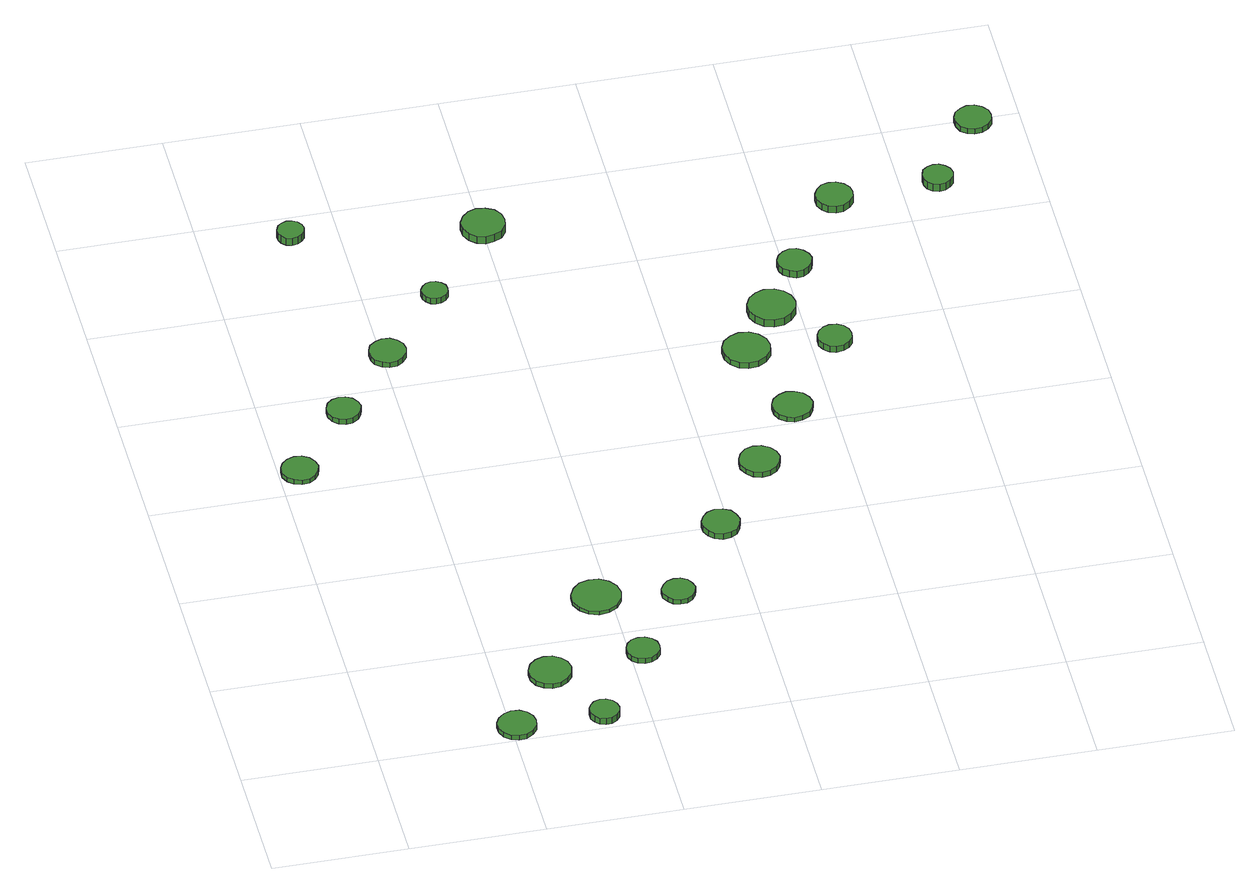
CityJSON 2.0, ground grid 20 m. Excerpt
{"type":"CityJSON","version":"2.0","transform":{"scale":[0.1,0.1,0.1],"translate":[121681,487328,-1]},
"CityObjects":{
"tree1":{"type":"SolitaryVegetationObject","attributes":{"function":"something"},"geometry":[{"type":"MultiSurface","lod":"1","boundaries":[[[0,1,2,3,4,5,6,7,8,9,10,11,12,13,14]],[[15,16,17,18,19,20,21,22,23,24,25,26,27,28,29]],[[0,29,28,1]],[[1,28,27,2]],[[2,27,26,3]],[[3,26,25,4]],[[4,25,24,5]],[[5,24,23,6]],[[6,23,22,7]],[[7,22,21,8]],[[8,21,20,9]],[[9,20,19,10]],[[10,19,18,11]],[[11,18,17,12]],[[12,17,16,13]],[[13,16,15,14]],[[14,15,29,0]]]}]},
"tree2":{"type":"SolitaryVegetationObject","attributes":{"function":"something"},"geometry":[{"type":"MultiSurface","lod":"1","boundaries":[[[30,31,32,33,34,35,36,37,38,39,40,41,42,43,44]],[[45,46,47,48,49,50,51,52,53,54,55,56,57,58,59]],[[30,59,58,31]],[[31,58,57,32]],[[32,57,56,33]],[[33,56,55,34]],[[34,55,54,35]],[[35,54,53,36]],[[36,53,52,37]],[[37,52,51,38]],[[38,51,50,39]],[[39,50,49,40]],[[40,49,48,41]],[[41,48,47,42]],[[42,47,46,43]],[[43,46,45,44]],[[44,45,59,30]]]}]},
"tree3":{"type":"SolitaryVegetationObject","attributes":{"function":"something"},"geometry":[{"type":"MultiSurface","lod":"1","boundaries":[[[60,61,62,63,64,65,66,67,68,69,70,71,72,73,74]],[[75,76,77,78,79,80,81,82,83,84,85,86,87,88,89]],[[60,89,88,61]],[[61,88,87,62]],[[62,87,86,63]],[[63,86,85,64]],[[64,85,84,65]],[[65,84,83,66]],[[66,83,82,67]],[[67,82,81,68]],[[68,81,80,69]],[[69,80,79,70]],[[70,79,78,71]],[[71,78,77,72]],[[72,77,76,73]],[[73,76,75,74]],[[74,75,89,60]]]}]},
"tree4":{"type":"SolitaryVegetationObject","attributes":{"function":"something"},"geometry":[{"type":"MultiSurface","lod":"1","boundaries":[[[90,91,92,93,94,95,96,97,98,99,100,101,102,103,104]],[[105,106,107,108,109,110,111,112,113,114,115,116,117,118,119]],[[90,119,118,91]],[[91,118,117,92]],[[92,117,116,93]],[[93,116,115,94]],[[94,115,114,95]],[[95,114,113,96]],[[96,113,112,97]],[[97,112,111,98]],[[98,111,110,99]],[[99,110,109,100]],[[100,109,108,101]],[[101,108,107,102]],[[102,107,106,103]],[[103,106,105,104]],[[104,105,119,90]]]}]},
"tree5":{"type":"SolitaryVegetationObject","attributes":{"function":"something"},"geometry":[{"type":"MultiSurface","lod":"1","boundaries":[[[120,121,122,123,124,125,126,127,128,129,130,131,132,133,134]],[[135,136,137,138,139,140,141,142,143,144,145,146,147,148,149]],[[120,149,148,121]],[[121,148,147,122]],[[122,147,146,123]],[[123,146,145,124]],[[124,145,144,125]],[[125,144,143,126]],[[126,143,142,127]],[[127,142,141,128]],[[128,141,140,129]],[[129,140,139,130]],[[130,139,138,131]],[[131,138,137,132]],[[132,137,136,133]],[[133,136,135,134]],[[134,135,149,120]]]}]},
"tree6":{"type":"SolitaryVegetationObject","attributes":{"function":"something"},"geometry":[{"type":"MultiSurface","lod":"1","boundaries":[[[150,151,152,153,154,155,156,157,158,159,160,161,162,163,164]],[[165,166,167,168,169,170,171,172,173,174,175,176,177,178,179]],[[150,179,178,151]],[[151,178,177,152]],[[152,177,176,153]],[[153,176,175,154]],[[154,175,174,155]],[[155,174,173,156]],[[156,173,172,157]],[[157,172,171,158]],[[158,171,170,159]],[[159,170,169,160]],[[160,169,168,161]],[[161,168,167,162]],[[162,167,166,163]],[[163,166,165,164]],[[164,165,179,150]]]}]},
"tree7":{"type":"SolitaryVegetationObject","attributes":{"function":"something"},"geometry":[{"type":"MultiSurface","lod":"1","boundaries":[[[180,181,182,183,184,185,186,187,188,189,190,191,192,193,194]],[[195,196,197,198,199,200,201,202,203,204,205,206,207,208,209]],[[180,209,208,181]],[[181,208,207,182]],[[182,207,206,183]],[[183,206,205,184]],[[184,205,204,185]],[[185,204,203,186]],[[186,203,202,187]],[[187,202,201,188]],[[188,201,200,189]],[[189,200,199,190]],[[190,199,198,191]],[[191,198,197,192]],[[192,197,196,193]],[[193,196,195,194]],[[194,195,209,180]]]}]},
"tree8":{"type":"SolitaryVegetationObject","attributes":{"function":"something"},"geometry":[{"type":"MultiSurface","lod":"1","boundaries":[[[210,211,212,213,214,215,216,217,218,219,220,221,222,223,224]],[[225,226,227,228,229,230,231,232,233,234,235,236,237,238,239]],[[210,239,238,211]],[[211,238,237,212]],[[212,237,236,213]],[[213,236,235,214]],[[214,235,234,215]],[[215,234,233,216]],[[216,233,232,217]],[[217,232,231,218]],[[218,231,230,219]],[[219,230,229,220]],[[220,229,228,221]],[[221,228,227,222]],[[222,227,226,223]],[[223,226,225,224]],[[224,225,239,210]]]}]},
"tree9":{"type":"SolitaryVegetationObject","attributes":{"function":"something"},"geometry":[{"type":"MultiSurface","lod":"1","boundaries":[[[240,241,242,243,244,245,246,247,248,249,250,251,252,253,254]],[[255,256,257,258,259,260,261,262,263,264,265,266,267,268,269]],[[240,269,268,241]],[[241,268,267,242]],[[242,267,266,243]],[[243,266,265,244]],[[244,265,264,245]],[[245,264,263,246]],[[246,263,262,247]],[[247,262,261,248]],[[248,261,260,249]],[[249,260,259,250]],[[250,259,258,251]],[[251,258,257,252]],[[252,257,256,253]],[[253,256,255,254]],[[254,255,269,240]]]}]},
"tree10":{"type":"SolitaryVegetationObject","attributes":{"function":"something"},"geometry":[{"type":"MultiSurface","lod":"1","boundaries":[[[270,271,272,273,274,275,276,277,278,279,280,281,282,283,284]],[[285,286,287,288,289,290,291,292,293,294,295,296,297,298,299]],[[270,299,298,271]],[[271,298,297,272]],[[272,297,296,273]],[[273,296,295,274]],[[274,295,294,275]],[[275,294,293,276]],[[276,293,292,277]],[[277,292,291,278]],[[278,291,290,279]],[[279,290,289,280]],[[280,289,288,281]],[[281,288,287,282]],[[282,287,286,283]],[[283,286,285,284]],[[284,285,299,270]]]}]},
"tree11":{"type":"SolitaryVegetationObject","attributes":{"function":"something"},"geometry":[{"type":"MultiSurface","lod":"1","boundaries":[[[300,301,302,303,304,305,306,307,308,309,310,311,312,313,314]],[[315,316,317,318,319,320,321,322,323,324,325,326,327,328,329]],[[300,329,328,301]],[[301,328,327,302]],[[302,327,326,303]],[[303,326,325,304]],[[304,325,324,305]],[[305,324,323,306]],[[306,323,322,307]],[[307,322,321,308]],[[308,321,320,309]],[[309,320,319,310]],[[310,319,318,311]],[[311,318,317,312]],[[312,317,316,313]],[[313,316,315,314]],[[314,315,329,300]]]}]},
"tree12":{"type":"SolitaryVegetationObject","attributes":{"function":"something"},"geometry":[{"type":"MultiSurface","lod":"1","boundaries":[[[330,331,332,333,334,335,336,337,338,339,340,341,342,343,344]],[[345,346,347,348,349,350,351,352,353,354,355,356,357,358,359]],[[330,359,358,331]],[[331,358,357,332]],[[332,357,356,333]],[[333,356,355,334]],[[334,355,354,335]],[[335,354,353,336]],[[336,353,352,337]],[[337,352,351,338]],[[338,351,350,339]],[[339,350,349,340]],[[340,349,348,341]],[[341,348,347,342]],[[342,347,346,343]],[[343,346,345,344]],[[344,345,359,330]]]}]},
"tree13":{"type":"SolitaryVegetationObject","attributes":{"function":"something"},"geometry":[{"type":"MultiSurface","lod":"1","boundaries":[[[360,361,362,363,364,365,366,367,368,369,370,371,372,373,374]],[[375,376,377,378,379,380,381,382,383,384,385,386,387,388,389]],[[360,389,388,361]],[[361,388,387,362]],[[362,387,386,363]],[[363,386,385,364]],[[364,385,384,365]],[[365,384,383,366]],[[366,383,382,367]],[[367,382,381,368]],[[368,381,380,369]],[[369,380,379,370]],[[370,379,378,371]],[[371,378,377,372]],[[372,377,376,373]],[[373,376,375,374]],[[374,375,389,360]]]}]},
"tree14":{"type":"SolitaryVegetationObject","attributes":{"function":"something"},"geometry":[{"type":"MultiSurface","lod":"1","boundaries":[[[390,391,392,393,394,395,396,397,398,399,400,401,402,403,404]],[[405,406,407,408,409,410,411,412,413,414,415,416,417,418,419]],[[390,419,418,391]],[[391,418,417,392]],[[392,417,416,393]],[[393,416,415,394]],[[394,415,414,395]],[[395,414,413,396]],[[396,413,412,397]],[[397,412,411,398]],[[398,411,410,399]],[[399,410,409,400]],[[400,409,408,401]],[[401,408,407,402]],[[402,407,406,403]],[[403,406,405,404]],[[404,405,419,390]]]}]},
"tree15":{"type":"SolitaryVegetationObject","attributes":{"function":"something"},"geometry":[{"type":"MultiSurface","lod":"1","boundaries":[[[420,421,422,423,424,425,426,427,428,429,430,431,432,433,434]],[[435,436,437,438,439,440,441,442,443,444,445,446,447,448,449]],[[420,449,448,421]],[[421,448,447,422]],[[422,447,446,423]],[[423,446,445,424]],[[424,445,444,425]],[[425,444,443,426]],[[426,443,442,427]],[[427,442,441,428]],[[428,441,440,429]],[[429,440,439,430]],[[430,439,438,431]],[[431,438,437,432]],[[432,437,436,433]],[[433,436,435,434]],[[434,435,449,420]]]}]},
"tree16":{"type":"SolitaryVegetationObject","attributes":{"function":"something"},"geometry":[{"type":"MultiSurface","lod":"1","boundaries":[[[450,451,452,453,454,455,456,457,458,459,460,461,462,463,464]],[[465,466,467,468,469,470,471,472,473,474,475,476,477,478,479]],[[450,479,478,451]],[[451,478,477,452]],[[452,477,476,453]],[[453,476,475,454]],[[454,475,474,455]],[[455,474,473,456]],[[456,473,472,457]],[[457,472,471,458]],[[458,471,470,459]],[[459,470,469,460]],[[460,469,468,461]],[[461,468,467,462]],[[462,467,466,463]],[[463,466,465,464]],[[464,465,479,450]]]}]},
"tree17":{"type":"SolitaryVegetationObject","attributes":{"function":"something"},"geometry":[{"type":"MultiSurface","lod":"1","boundaries":[[[480,481,482,483,484,485,486,487,488,489,490,491,492,493,494]],[[495,496,497,498,499,500,501,502,503,504,505,506,507,508,509]],[[480,509,508,481]],[[481,508,507,482]],[[482,507,506,483]],[[483,506,505,484]],[[484,505,504,485]],[[485,504,503,486]],[[486,503,502,487]],[[487,502,501,488]],[[488,501,500,489]],[[489,500,499,490]],[[490,499,498,491]],[[491,498,497,492]],[[492,497,496,493]],[[493,496,495,494]],[[494,495,509,480]]]}]},
"tree18":{"type":"SolitaryVegetationObject","attributes":{"function":"something"},"geometry":[{"type":"MultiSurface","lod":"1","boundaries":[[[510,511,512,513,514,515,516,517,518,519,520,521,522,523,524]],[[525,526,527,528,529,530,531,532,533,534,535,536,537,538,539]],[[510,539,538,511]],[[511,538,537,512]],[[512,537,536,513]],[[513,536,535,514]],[[514,535,534,515]],[[515,534,533,516]],[[516,533,532,517]],[[517,532,531,518]],[[518,531,530,519]],[[519,530,529,520]],[[520,529,528,521]],[[521,528,527,522]],[[522,527,526,523]],[[523,526,525,524]],[[524,525,539,510]]]}]},
"tree19":{"type":"SolitaryVegetationObject","attributes":{"function":"something"},"geometry":[{"type":"MultiSurface","lod":"1","boundaries":[[[540,541,542,543,544,545,546,547,548,549,550,551,552,553,554]],[[555,556,557,558,559,560,561,562,563,564,565,566,567,568,569]],[[540,569,568,541]],[[541,568,567,542]],[[542,567,566,543]],[[543,566,565,544]],[[544,565,564,545]],[[545,564,563,546]],[[546,563,562,547]],[[547,562,561,548]],[[548,561,560,549]],[[549,560,559,550]],[[550,559,558,551]],[[551,558,557,552]],[[552,557,556,553]],[[553,556,555,554]],[[554,555,569,540]]]}]},
"tree20":{"type":"SolitaryVegetationObject","attributes":{"function":"something"},"geometry":[{"type":"MultiSurface","lod":"1","boundaries":[[[570,571,572,573,574,575,576,577,578,579,580,581,582,583,584]],[[585,586,587,588,589,590,591,592,593,594,595,596,597,598,599]],[[570,599,598,571]],[[571,598,597,572]],[[572,597,596,573]],[[573,596,595,574]],[[574,595,594,575]],[[575,594,593,576]],[[576,593,592,577]],[[577,592,591,578]],[[578,591,590,579]],[[579,590,589,580]],[[580,589,588,581]],[[581,588,587,582]],[[582,587,586,583]],[[583,586,585,584]],[[584,585,599,570]]]}]},
"tree21":{"type":"SolitaryVegetationObject","attributes":{"function":"something"},"geometry":[{"type":"MultiSurface","lod":"1","boundaries":[[[600,601,602,603,604,605,606,607,608,609,610,611,612,613,614]],[[615,616,617,618,619,620,621,622,623,624,625,626,627,628,629]],[[600,629,628,601]],[[601,628,627,602]],[[602,627,626,603]],[[603,626,625,604]],[[604,625,624,605]],[[605,624,623,606]],[[606,623,622,607]],[[607,622,621,608]],[[608,621,620,609]],[[609,620,619,610]],[[610,619,618,611]],[[611,618,617,612]],[[612,617,616,613]],[[613,616,615,614]],[[614,615,629,600]]]}]},
"tree22":{"type":"SolitaryVegetationObject","attributes":{"function":"something"},"geometry":[{"type":"MultiSurface","lod":"1","boundaries":[[[630,631,632,633,634,635,636,637,638,639,640,641,642,643,644]],[[645,646,647,648,649,650,651,652,653,654,655,656,657,658,659]],[[630,659,658,631]],[[631,658,657,632]],[[632,657,656,633]],[[633,656,655,634]],[[634,655,654,635]],[[635,654,653,636]],[[636,653,652,637]],[[637,652,651,638]],[[638,651,650,639]],[[639,650,649,640]],[[640,649,648,641]],[[641,648,647,642]],[[642,647,646,643]],[[643,646,645,644]],[[644,645,659,630]]]}]}
},
"vertices":[
[236,29,14],[234,40,14],[227,50,14],[217,56,14],[205,57,14],[194,53,14],[185,45,14],[180,35,14],[180,23,14],[185,12,14],[194,4,14],[205,1,14],[217,2,14],[227,8,14],[234,17,14],[234,17,6],[227,8,6],[217,2,6],[205,1,6],[194,4,6],[185,12,6],[180,23,6],[180,35,6],[185,45,6],[194,53,6],[205,57,6],[217,56,6],[227,50,6],[234,40,6],[236,29,6],
[57,643,17],[54,654,17],[48,663,17],[38,669,17],[27,670,17],[16,666,17],[8,659,17],[3,649,17],[3,637,17],[8,627,17],[16,620,17],[27,616,17],[38,617,17],[48,623,17],[54,632,17],[54,632,9],[48,623,9],[38,617,9],[27,616,9],[16,620,9],[8,627,9],[3,637,9],[3,649,9],[8,659,9],[16,666,9],[27,670,9],[38,669,9],[48,663,9],[54,654,9],[57,643,9],
[311,133,14],[308,146,14],[300,156,14],[289,163,14],[276,164,14],[264,160,14],[254,151,14],[249,139,14],[249,126,14],[254,114,14],[264,106,14],[276,102,14],[289,103,14],[300,110,14],[308,120,14],[308,120,6],[300,110,6],[289,103,6],[276,102,6],[264,106,6],[254,114,6],[249,126,6],[249,139,6],[254,151,6],[264,160,6],[276,164,6],[289,163,6],[300,156,6],[308,146,6],[311,133,6],
[357,29,17],[355,38,17],[350,45,17],[342,50,17],[333,51,17],[324,48,17],[318,42,17],[314,34,17],[314,24,17],[318,16,17],[324,10,17],[333,7,17],[342,8,17],[350,13,17],[355,20,17],[355,20,6],[350,13,6],[342,8,6],[333,7,6],[324,10,6],[318,16,6],[314,24,6],[314,34,6],[318,42,6],[324,48,6],[333,51,6],[342,50,6],[350,45,6],[355,38,6],[357,29,6],
[145,758,18],[142,768,18],[136,777,18],[127,782,18],[117,783,18],[107,780,18],[99,773,18],[95,763,18],[95,753,18],[99,743,18],[107,736,18],[117,733,18],[127,734,18],[136,740,18],[142,748,18],[142,748,9],[136,740,9],[127,734,9],[117,733,9],[107,736,9],[99,743,9],[95,753,9],[95,763,9],[99,773,9],[107,780,9],[117,783,9],[127,782,9],[136,777,9],[142,768,9],[145,758,9],
[443,151,15],[441,161,15],[435,169,15],[426,174,15],[416,175,15],[406,172,15],[399,165,15],[395,156,15],[395,146,15],[399,137,15],[406,130,15],[416,127,15],[426,128,15],[435,133,15],[441,141,15],[441,141,6],[435,133,6],[426,128,6],[416,127,6],[406,130,6],[399,137,6],[395,146,6],[395,156,6],[399,165,6],[406,172,6],[416,175,6],[426,174,6],[435,169,6],[441,161,6],[443,151,6],
[416,281,13],[413,296,13],[404,308,13],[391,316,13],[376,317,13],[362,313,13],[351,303,13],[344,289,13],[344,274,13],[351,260,13],[362,250,13],[376,245,13],[391,247,13],[404,254,13],[413,267,13],[413,267,7],[404,254,7],[391,247,7],[376,245,7],[362,250,7],[351,260,7],[344,274,7],[344,289,7],[351,303,7],[362,313,7],[376,317,7],[391,316,7],[404,308,7],[413,296,7],[416,281,7],
[235,870,17],[233,881,17],[226,890,17],[217,896,17],[205,897,17],[195,893,17],[186,886,17],[182,876,17],[182,864,17],[186,854,17],[195,847,17],[205,843,17],[217,844,17],[226,850,17],[233,859,17],[233,859,8],[226,850,8],[217,844,8],[205,843,8],[195,847,8],[186,854,8],[182,864,8],[182,876,8],[186,886,8],[195,893,8],[205,897,8],[217,896,8],[226,890,8],[233,881,8],[235,870,8],
[151,1155,22],[149,1163,22],[144,1170,22],[137,1174,22],[129,1175,22],[121,1172,22],[115,1167,22],[112,1159,22],[112,1151,22],[115,1144,22],[121,1138,22],[129,1136,22],[137,1137,22],[144,1141,22],[149,1147,22],[149,1147,9],[144,1141,9],[137,1137,9],[129,1136,9],[121,1138,9],[115,1144,9],[112,1151,9],[112,1159,9],[115,1167,9],[121,1172,9],[129,1175,9],[137,1174,9],[144,1170,9],[149,1163,9],[151,1155,9],
[521,267,15],[518,277,15],[513,285,15],[504,290,15],[494,291,15],[484,288,15],[477,281,15],[472,272,15],[472,262,15],[477,253,15],[484,246,15],[494,243,15],[504,244,15],[513,249,15],[518,257,15],[518,257,7],[513,249,7],[504,244,7],[494,243,7],[484,246,7],[477,253,7],[472,262,7],[472,272,7],[477,281,7],[484,288,7],[494,291,7],[504,290,7],[513,285,7],[518,277,7],[521,267,7],
[321,985,18],[320,993,18],[315,999,18],[308,1003,18],[300,1004,18],[293,1002,18],[287,996,18],[283,989,18],[283,981,18],[287,974,18],[293,968,18],[300,966,18],[308,967,18],[315,971,18],[320,977,18],[320,977,8],[315,971,8],[308,967,8],[300,966,8],[293,968,8],[287,974,8],[283,981,8],[283,989,8],[287,996,8],[293,1002,8],[300,1004,8],[308,1003,8],[315,999,8],[320,993,8],[321,985,8],
[615,399,16],[612,410,16],[606,420,16],[596,425,16],[584,427,16],[573,423,16],[565,415,16],[560,405,16],[560,393,16],[565,383,16],[573,375,16],[584,371,16],[596,373,16],[606,378,16],[612,388,16],[612,388,6],[606,378,6],[596,373,6],[584,371,6],[573,375,6],[565,383,6],[560,393,6],[560,405,6],[565,415,6],[573,423,6],[584,427,6],[596,425,6],[606,420,6],[612,410,6],[615,399,6],
[432,1109,24],[430,1122,24],[422,1133,24],[410,1139,24],[397,1141,24],[385,1137,24],[375,1128,24],[369,1116,24],[369,1102,24],[375,1090,24],[385,1081,24],[397,1077,24],[410,1079,24],[422,1085,24],[430,1096,24],[430,1096,11],[422,1085,11],[410,1079,11],[397,1077,11],[385,1081,11],[375,1090,11],[369,1102,11],[369,1116,11],[375,1128,11],[385,1137,11],[397,1141,11],[410,1139,11],[422,1133,11],[430,1122,11],[432,1109,11],
[701,523,15],[698,535,15],[691,545,15],[680,551,15],[668,553,15],[656,549,15],[647,540,15],[642,529,15],[642,517,15],[647,506,15],[656,497,15],[668,493,15],[680,495,15],[691,501,15],[698,511,15],[698,511,6],[691,501,6],[680,495,6],[668,493,6],[656,497,6],[647,506,6],[642,517,6],[642,529,6],[647,540,6],[656,549,6],[668,553,6],[680,551,6],[691,545,6],[698,535,6],[701,523,6],
[773,630,15],[770,642,15],[763,652,15],[752,658,15],[740,660,15],[729,656,15],[719,648,15],[714,637,15],[714,624,15],[719,613,15],[729,605,15],[740,601,15],[752,603,15],[763,609,15],[770,619,15],[770,619,7],[763,609,7],[752,603,7],[740,601,7],[729,605,7],[719,613,7],[714,624,7],[714,637,7],[719,648,7],[729,656,7],[740,660,7],[752,658,7],[763,652,7],[770,642,7],[773,630,7],
[741,765,17],[738,779,17],[729,791,17],[717,798,17],[702,800,17],[689,795,17],[678,786,17],[672,773,17],[672,758,17],[678,745,17],[689,735,17],[702,731,17],[717,732,17],[729,740,17],[738,751,17],[738,751,7],[729,740,7],[717,732,7],[702,731,7],[689,735,7],[678,745,7],[672,758,7],[672,773,7],[678,786,7],[689,795,7],[702,800,7],[717,798,7],[729,791,7],[738,779,7],[741,765,7],
[796,847,20],[793,861,20],[784,873,20],[772,880,20],[757,882,20],[744,877,20],[733,868,20],[727,855,20],[727,840,20],[733,827,20],[744,817,20],[757,813,20],[772,814,20],[784,822,20],[793,833,20],[793,833,7],[784,822,7],[772,814,7],[757,813,7],[744,817,7],[733,827,7],[727,840,7],[727,855,7],[733,868,7],[744,877,7],[757,882,7],[772,880,7],[784,873,7],[793,861,7],[796,847,7],
[859,763,18],[857,774,18],[851,782,18],[842,787,18],[831,788,18],[822,785,18],[814,778,18],[810,769,18],[810,758,18],[814,749,18],[822,742,18],[831,739,18],[842,740,18],[851,745,18],[857,753,18],[857,753,7],[851,745,7],[842,740,7],[831,739,7],[822,742,7],[814,749,7],[810,758,7],[810,769,7],[814,778,7],[822,785,7],[831,788,7],[842,787,7],[851,782,7],[857,774,7],[859,763,7],
[839,932,24],[836,942,24],[830,950,24],[821,956,24],[811,957,24],[801,953,24],[793,946,24],[789,937,24],[789,926,24],[793,917,24],[801,910,24],[811,906,24],[821,907,24],[830,913,24],[836,921,24],[836,921,12],[830,913,12],[821,907,12],[811,906,12],[801,910,12],[793,917,12],[789,926,12],[789,937,12],[793,946,12],[801,953,12],[811,957,12],[821,956,12],[830,950,12],[836,942,12],[839,932,12],
[927,1060,25],[925,1071,25],[918,1080,25],[908,1086,25],[897,1087,25],[886,1084,25],[878,1076,25],[873,1066,25],[873,1054,25],[878,1044,25],[886,1036,25],[897,1033,25],[908,1034,25],[918,1040,25],[925,1049,25],[925,1049,13],[918,1040,13],[908,1034,13],[897,1033,13],[886,1036,13],[878,1044,13],[873,1054,13],[873,1066,13],[878,1076,13],[886,1084,13],[897,1087,13],[908,1086,13],[918,1080,13],[925,1071,13],[927,1060,13],
[1076,1075,22],[1074,1084,22],[1068,1091,22],[1060,1096,22],[1051,1097,22],[1042,1094,22],[1035,1088,22],[1032,1079,22],[1032,1070,22],[1035,1061,22],[1042,1055,22],[1051,1052,22],[1060,1053,22],[1068,1058,22],[1074,1065,22],[1074,1065,9],[1068,1058,9],[1060,1053,9],[1051,1052,9],[1042,1055,9],[1035,1061,9],[1032,1070,9],[1032,1079,9],[1035,1088,9],[1042,1094,9],[1051,1097,9],[1060,1096,9],[1068,1091,9],[1074,1084,9],[1076,1075,9],
[1158,1194,16],[1156,1205,16],[1149,1214,16],[1139,1220,16],[1128,1221,16],[1118,1217,16],[1109,1210,16],[1105,1200,16],[1105,1189,16],[1109,1178,16],[1118,1171,16],[1128,1168,16],[1139,1169,16],[1149,1174,16],[1156,1183,16],[1156,1183,7],[1149,1174,7],[1139,1169,7],[1128,1168,7],[1118,1171,7],[1109,1178,7],[1105,1189,7],[1105,1200,7],[1109,1210,7],[1118,1217,7],[1128,1221,7],[1139,1220,7],[1149,1214,7],[1156,1205,7],[1158,1194,7]
]}
